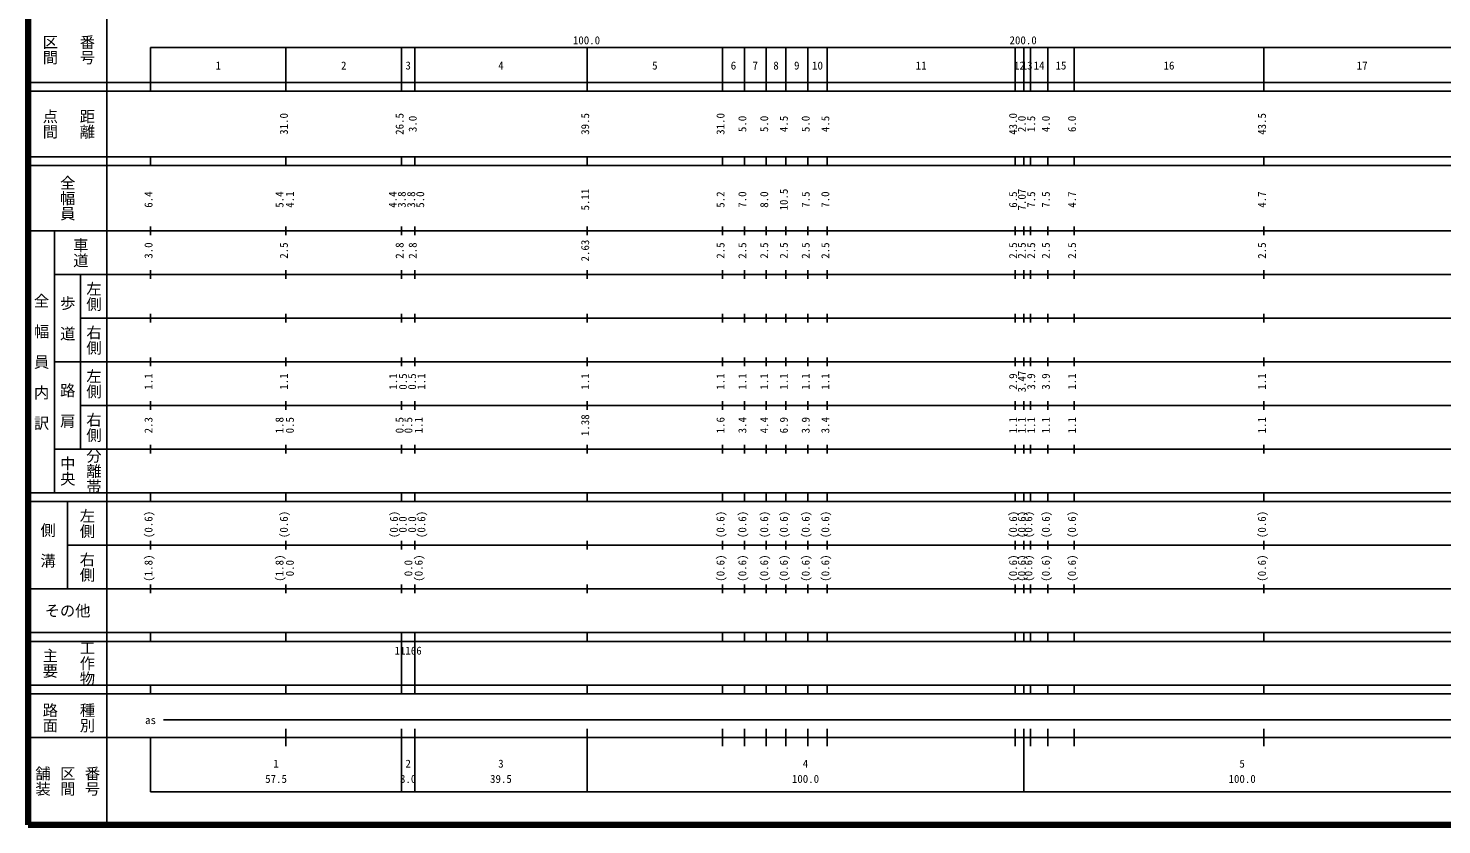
# Model space of a CAD drawing. Units: millimetres on the paper, enlarged 1000 times. Extents: x 40000 to 680000, y 20000 to 380000.
# Drawn here: x 40000 to 363711, y 20000 to 202409 of the extents above; entities that cross this region are included whole.
import ezdxf
from ezdxf.enums import TextEntityAlignment as Align

# ---------------------------------------------------------------- set-up
doc = ezdxf.new("R2010")
doc.units = ezdxf.units.MM
doc.header["$LTSCALE"] = 1000
doc.layers.add('M-TTL', color=2, linetype='Continuous', lineweight=140)
doc.layers.add('M-TTL-BAND', color=7, linetype='Continuous', lineweight=25)
doc.styles.add('@ＭＳ ゴシック', font='')
doc.styles.add('ＭＳ ゴシック', font='')
doc.styles.get('@ＭＳ ゴシック').set_extended_font_data('@MS Gothic')
doc.styles.get('ＭＳ ゴシック').set_extended_font_data('MS Gothic')

msp = doc.modelspace()

# ---------------------------------------------------------------- linework, layer by layer
at = {"layer": 'M-TTL'}
for p, q in [((40000, 380000), (40000, 20000)), ((40000, 20000), (680000, 20000))]:
    msp.add_line(p, q, dxfattribs=at)
at = {"layer": 'M-TTL-BAND'}
for p, q in [((58000, 370000), (58000, 20000)), ((68000, 198000), (579000, 198000)), ((68000, 198000), (68000, 188000)), ((99000, 188000), (99000, 198000)), ((125500, 188000), (125500, 198000)), ((128500, 188000), (128500, 198000)), ((168000, 188000), (168000, 198000)), ((199000, 188000), (199000, 198000)), ((204000, 188000), (204000, 198000)), ((209000, 188000), (209000, 198000)), ((213500, 188000), (213500, 198000)), ((218500, 188000), (218500, 198000)), ((223000, 188000), (223000, 198000)), ((266000, 188000), (266000, 198000)), ((268000, 188000), (268000, 198000)), ((269500, 188000), (269500, 198000)), ((273500, 188000), (273500, 198000)), ((279500, 188000), (279500, 198000)), ((323000, 188000), (323000, 198000)), ((40000, 190000), (579000, 190000)), ((40000, 188000), (579000, 188000)), ((40000, 173000), (579000, 173000)), ((68000, 171000), (68000, 173000)), ((99000, 171000), (99000, 173000)), ((125500, 171000), (125500, 173000)), ((128500, 171000), (128500, 173000)), ((168000, 171000), (168000, 173000)), ((199000, 171000), (199000, 173000)), ((204000, 171000), (204000, 173000)), ((209000, 171000), (209000, 173000)), ((213500, 171000), (213500, 173000)), ((218500, 171000), (218500, 173000)), ((223000, 171000), (223000, 173000)), ((266000, 171000), (266000, 173000)), ((268000, 171000), (268000, 173000)), ((269500, 171000), (269500, 173000)), ((273500, 171000), (273500, 173000)), ((279500, 171000), (279500, 173000)), ((323000, 171000), (323000, 173000)), ((40000, 171000), (579000, 171000)), ((40000, 156000), (579000, 156000)), ((46000, 96000), (46000, 156000)), ((68000, 155000), (68000, 157000)), ((99000, 155000), (99000, 157000)), ((125500, 155000), (125500, 157000)), ((128500, 155000), (128500, 157000)), ((168000, 155000), (168000, 157000)), ((199000, 155000), (199000, 157000)), ((204000, 155000), (204000, 157000)), ((209000, 155000), (209000, 157000)), ((213500, 155000), (213500, 157000)), ((218500, 155000), (218500, 157000)), ((223000, 155000), (223000, 157000)), ((266000, 155000), (266000, 157000)), ((268000, 155000), (268000, 157000)), ((269500, 155000), (269500, 157000)), ((273500, 155000), (273500, 157000)), ((279500, 155000), (279500, 157000)), ((323000, 155000), (323000, 157000)), ((46000, 146000), (579000, 146000)), ((52000, 146000), (52000, 106000)), ((68000, 145000), (68000, 147000)), ((99000, 145000), (99000, 147000)), ((125500, 145000), (125500, 147000)), ((128500, 145000), (128500, 147000)), ((168000, 145000), (168000, 147000)), ((199000, 145000), (199000, 147000)), ((204000, 145000), (204000, 147000)), ((209000, 145000), (209000, 147000)), ((213500, 145000), (213500, 147000)), ((218500, 145000), (218500, 147000)), ((223000, 145000), (223000, 147000)), ((266000, 145000), (266000, 147000)), ((268000, 145000), (268000, 147000)), ((269500, 145000), (269500, 147000)), ((273500, 145000), (273500, 147000)), ((279500, 145000), (279500, 147000)), ((323000, 145000), (323000, 147000)), ((52000, 136000), (579000, 136000)), ((68000, 135000), (68000, 137000)), ((99000, 135000), (99000, 137000)), ((125500, 135000), (125500, 137000)), ((128500, 135000), (128500, 137000)), ((168000, 135000), (168000, 137000)), ((199000, 135000), (199000, 137000)), ((204000, 135000), (204000, 137000)), ((209000, 135000), (209000, 137000)), ((213500, 135000), (213500, 137000)), ((218500, 135000), (218500, 137000)), ((223000, 135000), (223000, 137000)), ((266000, 135000), (266000, 137000)), ((268000, 135000), (268000, 137000)), ((269500, 135000), (269500, 137000)), ((273500, 135000), (273500, 137000)), ((279500, 135000), (279500, 137000)), ((323000, 135000), (323000, 137000)), ((68000, 125000), (68000, 127000)), ((99000, 125000), (99000, 127000)), ((125500, 125000), (125500, 127000)), ((128500, 125000), (128500, 127000)), ((168000, 125000), (168000, 127000)), ((199000, 125000), (199000, 127000)), ((204000, 125000), (204000, 127000)), ((209000, 125000), (209000, 127000)), ((213500, 125000), (213500, 127000)), ((218500, 125000), (218500, 127000)), ((223000, 125000), (223000, 127000)), ((266000, 125000), (266000, 127000)), ((268000, 125000), (268000, 127000)), ((269500, 125000), (269500, 127000)), ((273500, 125000), (273500, 127000)), ((279500, 125000), (279500, 127000)), ((323000, 125000), (323000, 127000)), ((46000, 126000), (579000, 126000)), ((68000, 115000), (68000, 117000)), ((99000, 115000), (99000, 117000)), ((125500, 115000), (125500, 117000)), ((128500, 115000), (128500, 117000)), ((168000, 115000), (168000, 117000)), ((199000, 115000), (199000, 117000)), ((204000, 115000), (204000, 117000)), ((209000, 115000), (209000, 117000)), ((213500, 115000), (213500, 117000)), ((218500, 115000), (218500, 117000)), ((223000, 115000), (223000, 117000)), ((266000, 115000), (266000, 117000)), ((268000, 115000), (268000, 117000)), ((269500, 115000), (269500, 117000)), ((273500, 115000), (273500, 117000)), ((279500, 115000), (279500, 117000)), ((323000, 115000), (323000, 117000)), ((52000, 116000), (579000, 116000)), ((68000, 105000), (68000, 107000)), ((99000, 105000), (99000, 107000)), ((125500, 105000), (125500, 107000)), ((128500, 105000), (128500, 107000)), ((168000, 105000), (168000, 107000)), ((199000, 105000), (199000, 107000)), ((204000, 105000), (204000, 107000)), ((209000, 105000), (209000, 107000)), ((213500, 105000), (213500, 107000)), ((218500, 105000), (218500, 107000)), ((223000, 105000), (223000, 107000)), ((266000, 105000), (266000, 107000)), ((268000, 105000), (268000, 107000)), ((269500, 105000), (269500, 107000)), ((273500, 105000), (273500, 107000)), ((279500, 105000), (279500, 107000)), ((323000, 105000), (323000, 107000)), ((46000, 106000), (579000, 106000)), ((40000, 96000), (579000, 96000)), ((40000, 94000), (579000, 94000)), ((49000, 94000), (49000, 74000)), ((68000, 94000), (68000, 96000)), ((99000, 94000), (99000, 96000)), ((125500, 94000), (125500, 96000)), ((128500, 94000), (128500, 96000)), ((168000, 94000), (168000, 96000)), ((199000, 94000), (199000, 96000)), ((204000, 94000), (204000, 96000)), ((209000, 94000), (209000, 96000)), ((213500, 94000), (213500, 96000)), ((218500, 94000), (218500, 96000)), ((223000, 94000), (223000, 96000)), ((266000, 94000), (266000, 96000)), ((268000, 94000), (268000, 96000)), ((269500, 94000), (269500, 96000)), ((273500, 94000), (273500, 96000)), ((279500, 94000), (279500, 96000)), ((323000, 94000), (323000, 96000)), ((68000, 83000), (68000, 85000)), ((99000, 83000), (99000, 85000)), ((125500, 83000), (125500, 85000)), ((128500, 83000), (128500, 85000)), ((168000, 83000), (168000, 85000)), ((199000, 83000), (199000, 85000)), ((204000, 83000), (204000, 85000)), ((209000, 83000), (209000, 85000)), ((213500, 83000), (213500, 85000)), ((218500, 83000), (218500, 85000)), ((223000, 83000), (223000, 85000)), ((266000, 83000), (266000, 85000)), ((268000, 83000), (268000, 85000)), ((269500, 83000), (269500, 85000)), ((273500, 83000), (273500, 85000)), ((279500, 83000), (279500, 85000)), ((323000, 83000), (323000, 85000)), ((49000, 84000), (579000, 84000)), ((68000, 73000), (68000, 75000)), ((99000, 73000), (99000, 75000)), ((125500, 73000), (125500, 75000)), ((128500, 73000), (128500, 75000)), ((168000, 73000), (168000, 75000)), ((199000, 73000), (199000, 75000)), ((204000, 73000), (204000, 75000)), ((209000, 73000), (209000, 75000)), ((213500, 73000), (213500, 75000)), ((218500, 73000), (218500, 75000)), ((223000, 73000), (223000, 75000)), ((266000, 73000), (266000, 75000)), ((268000, 73000), (268000, 75000)), ((269500, 73000), (269500, 75000)), ((273500, 73000), (273500, 75000)), ((279500, 73000), (279500, 75000)), ((323000, 73000), (323000, 75000)), ((40000, 74000), (579000, 74000)), ((40000, 64000), (579000, 64000)), ((40000, 62000), (579000, 62000)), ((68000, 62000), (68000, 64000)), ((99000, 62000), (99000, 64000)), ((125500, 62000), (125500, 64000)), ((125500, 52000), (125500, 62000)), ((128500, 62000), (128500, 64000)), ((128500, 52000), (128500, 62000)), ((168000, 62000), (168000, 64000)), ((199000, 62000), (199000, 64000)), ((204000, 62000), (204000, 64000)), ((209000, 62000), (209000, 64000)), ((213500, 62000), (213500, 64000)), ((218500, 62000), (218500, 64000)), ((223000, 62000), (223000, 64000)), ((266000, 62000), (266000, 64000)), ((268000, 62000), (268000, 64000)), ((269500, 62000), (269500, 64000)), ((273500, 62000), (273500, 64000)), ((279500, 62000), (279500, 64000)), ((323000, 62000), (323000, 64000)), ((40000, 52000), (579000, 52000)), ((68000, 50000), (68000, 52000)), ((99000, 50000), (99000, 52000)), ((125500, 50000), (125500, 52000)), ((128500, 50000), (128500, 52000)), ((168000, 50000), (168000, 52000)), ((199000, 50000), (199000, 52000)), ((204000, 50000), (204000, 52000)), ((209000, 50000), (209000, 52000)), ((213500, 50000), (213500, 52000)), ((218500, 50000), (218500, 52000)), ((223000, 50000), (223000, 52000)), ((266000, 50000), (266000, 52000)), ((268000, 50000), (268000, 52000)), ((269500, 50000), (269500, 52000)), ((273500, 50000), (273500, 52000)), ((279500, 50000), (279500, 52000)), ((323000, 50000), (323000, 52000)), ((40000, 50000), (579000, 50000)), ((71000, 44000), (565000, 44000)), ((40000, 40000), (579000, 40000)), ((68000, 40000), (68000, 27500)), ((99000, 38000), (99000, 42000)), ((125500, 27500), (125500, 42000)), ((128500, 27500), (128500, 42000)), ((168000, 27500), (168000, 42000)), ((199000, 38000), (199000, 42000)), ((204000, 38000), (204000, 42000)), ((209000, 38000), (209000, 42000)), ((213500, 38000), (213500, 42000)), ((218500, 38000), (218500, 42000)), ((223000, 38000), (223000, 42000)), ((266000, 38000), (266000, 42000)), ((268000, 27500), (268000, 42000)), ((269500, 38000), (269500, 42000)), ((273500, 38000), (273500, 42000)), ((279500, 38000), (279500, 42000)), ((323000, 38000), (323000, 42000)), ((68000, 27500), (579000, 27500))]:
    msp.add_line(p, q, dxfattribs=at)

# ---------------------------------------------------------------- texts
at = {"layer": 'M-TTL-BAND', "style": '@ＭＳ ゴシック'}
for s, p in [('番号', (53500, 197500)), ('区間', (45000, 197500)), ('点間', (45000, 180500)), ('距離', (53500, 180500)), ('全幅員', (49000, 163500)), ('車道', (52000, 151000)), ('左側', (55000, 141000)), ('全\u3000幅\u3000員\u3000内\u3000訳', (43000, 126000)), ('歩\u3000道', (49000, 136000)), ('右側', (55000, 131000)), ('左側', (55000, 121000)), ('路\u3000肩', (49000, 116000)), ('右側', (55000, 111000)), ('中央', (49000, 101000)), ('分離帯', (55000, 101000)), ('左側', (53500, 89000)), ('側\u3000溝', (44500, 84000)), ('右側', (53500, 79000)), ('工作物', (53500, 57000)), ('主要', (45000, 57000)), ('路面', (45000, 44500)), ('種別', (53500, 44500)), ('舗装', (43333, 30000)), ('区間', (49000, 30000)), ('番号', (54667, 30000))]:
    msp.add_text(s, height=2566, rotation=270, dxfattribs=at).set_placement(p, align=Align.MIDDLE_CENTER)
at = {"layer": 'M-TTL-BAND', "style": 'ＭＳ ゴシック'}
for s, p in [('100.0', (167844, 198195)), ('200.0', (267844, 198195)), ('1', (83500, 192405)), ('2', (112250, 192405)), ('3', (127000, 192405)), ('4', (148250, 192405)), ('5', (183500, 192405)), ('6', (201500, 192405)), ('7', (206500, 192405)), ('8', (211250, 192405)), ('9', (216000, 192405)), ('10', (220750, 192405)), ('11', (244500, 192405)), ('12', (267000, 192405)), ('13', (268750, 192405)), ('14', (271500, 192405)), ('15', (276500, 192405)), ('16', (301250, 192405)), ('17', (345500, 192405)), ('as', (68000, 42500)), ('1', (96750, 32523)), ('2', (127000, 32523)), ('3', (148250, 32523)), ('4', (218000, 32523)), ('5', (318000, 32523)), ('57.5', (96750, 29033)), ('3.0', (127000, 29033)), ('39.5', (148250, 29033)), ('100.0', (218000, 29033)), ('100.0', (318000, 29033))]:
    msp.add_text(s, height=1833, dxfattribs=at).set_placement(p, align=Align.BOTTOM_CENTER)
for s, p in [('31.0', (100000, 180500)), ('26.5', (126500, 180500)), ('3.0', (129500, 180500)), ('39.5', (169000, 180500)), ('31.0', (200000, 180500)), ('5.0', (205000, 180500)), ('5.0', (210000, 180500)), ('4.5', (214500, 180500)), ('5.0', (219500, 180500)), ('4.5', (224000, 180500)), ('43.0', (267000, 180500)), ('2.0', (269000, 180500)), ('1.5', (271146, 180500)), ('4.0', (274500, 180500)), ('6.0', (280500, 180500)), ('43.5', (324000, 180500)), ('5.11', (169000, 163174)), ('10.5', (214500, 163174)), ('7.07', (269000, 163174)), ('6.4', (69000, 163174)), ('5.4', (99000, 163174)), ('4.1', (101370, 163174)), ('4.4', (124931, 163174)), ('3.8', (127000, 163174)), ('3.8', (129151, 163174)), ('5.0', (131220, 163174)), ('5.2', (200000, 163174)), ('7.0', (205000, 163174)), ('8.0', (210000, 163174)), ('7.5', (219500, 163174)), ('7.0', (224000, 163174)), ('6.5', (267000, 163174)), ('7.5', (271146, 163174)), ('7.5', (274500, 163174)), ('4.7', (280500, 163174)), ('4.7', (324000, 163174)), ('3.0', (69000, 151500)), ('2.5', (100000, 151500)), ('2.8', (126500, 151500)), ('2.8', (129500, 151500)), ('2.63', (169000, 151500)), ('2.5', (200000, 151500)), ('2.5', (205000, 151500)), ('2.5', (210000, 151500)), ('2.5', (214500, 151500)), ('2.5', (219500, 151500)), ('2.5', (224000, 151500)), ('2.5', (267000, 151500)), ('2.5', (269000, 151500)), ('2.5', (271146, 151500)), ('2.5', (274500, 151500)), ('2.5', (280500, 151500)), ('2.5', (324000, 151500)), ('1.1', (69000, 121500)), ('1.1', (100000, 121500)), ('1.1', (125022, 121500)), ('0.5', (127273, 121500)), ('0.5', (129358, 121500)), ('1.1', (131477, 121500)), ('1.1', (169000, 121500)), ('1.1', (200000, 121500)), ('1.1', (205000, 121500)), ('1.1', (210000, 121500)), ('1.1', (214500, 121500)), ('1.1', (219500, 121500)), ('1.1', (224000, 121500)), ('2.9', (267000, 121500)), ('3.47', (269000, 121500)), ('3.9', (271146, 121500)), ('3.9', (274500, 121500)), ('1.1', (280500, 121500)), ('1.1', (324000, 121500)), ('1.38', (169000, 111500)), ('2.3', (69000, 111500)), ('1.8', (99000, 111500)), ('0.5', (101370, 111500)), ('0.5', (126500, 111500)), ('0.5', (128500, 111500)), ('1.1', (130870, 111500)), ('1.6', (200000, 111500)), ('3.4', (205000, 111500)), ('4.4', (210000, 111500)), ('6.9', (214500, 111500)), ('3.9', (219500, 111500)), ('3.4', (224000, 111500)), ('1.1', (267000, 111500)), ('1.1', (269000, 111500)), ('1.1', (271146, 111500)), ('1.1', (274500, 111500)), ('1.1', (280500, 111500)), ('1.1', (324000, 111500)), ('(0.6)', (69000, 88764)), ('(0.6)', (100000, 88764)), ('(0.6)', (125200, 88764)), ('(0.6)', (131489, 88764)), ('(0.6)', (200000, 88764)), ('(0.6)', (205000, 88764)), ('(0.6)', (210000, 88764)), ('(0.6)', (214500, 88764)), ('(0.6)', (219500, 88764)), ('(0.6)', (224000, 88764)), ('(0.6)', (267000, 88764)), ('(0.6)', (269000, 88764)), ('(0.6)', (270500, 88764)), ('(0.6)', (274500, 88764)), ('(0.6)', (280500, 88764)), ('(0.6)', (324000, 88764)), ('0.0', (127219, 88764)), ('0.0', (129371, 88764)), ('(1.8)', (69000, 78764)), ('(1.8)', (99000, 78764)), ('(0.6)', (130870, 78764)), ('(0.6)', (200000, 78764)), ('(0.6)', (205000, 78764)), ('(0.6)', (210000, 78764)), ('(0.6)', (214500, 78764)), ('(0.6)', (219500, 78764)), ('(0.6)', (224000, 78764)), ('(0.6)', (267000, 78764)), ('(0.6)', (269000, 78764)), ('(0.6)', (270500, 78764)), ('(0.6)', (274500, 78764)), ('(0.6)', (280500, 78764)), ('(0.6)', (324000, 78764)), ('0.0', (101370, 78764)), ('0.0', (128500, 78764))]:
    msp.add_text(s, height=1833, rotation=90, dxfattribs=at).set_placement(p, align=Align.BOTTOM_CENTER)
msp.add_text('その他', height=2566, dxfattribs=at).set_placement((49000, 69000), align=Align.MIDDLE_CENTER)
msp.add_text('11166', height=1833, dxfattribs=at).set_placement((123875, 58405), align=Align.BOTTOM_LEFT)

doc.saveas('drawing.dxf')
